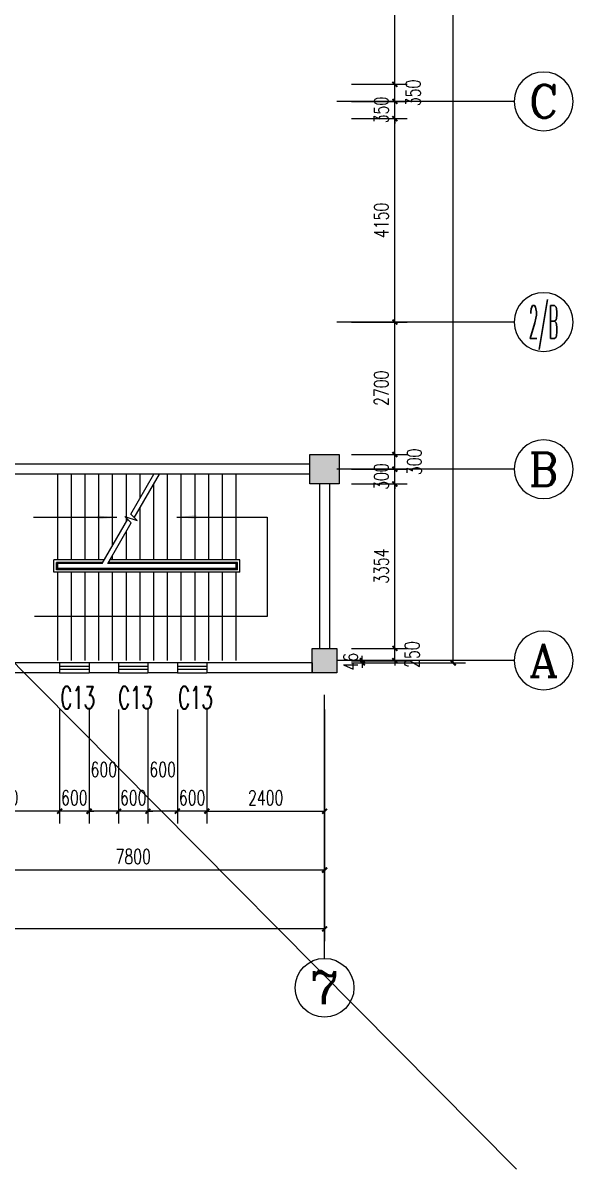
# Model space of a CAD drawing. Extents: x 392800 to 1041602, y -388882 to -94077.
# Drawn here: x 451344 to 462559, y -322870 to -299498 of the extents above; entities that cross this region are included whole.
import ezdxf
from ezdxf.enums import TextEntityAlignment as Align

# ---------------------------------------------------------------- set-up
doc = ezdxf.new("R2010")
doc.units = 0
doc.header["$LTSCALE"] = 1000
doc.header["$MEASUREMENT"] = 0
for name, color, linetype in [('AXIS_TEXT', 7, 'Continuous'), ('IBS-新建墙体', 1, 'Continuous'), ('IBS-轴号', 160, 'Continuous'), ('IBS－墙体', 6, 'Continuous'), ('IBS－外尺寸标注', 51, 'Continuous'), ('IBS－窗', 1, 'Continuous'), ('IDS-楼梯', 1, 'Continuous'), ('PUB_HATCH', 8, 'Continuous'), ('PUB_TEXT', 7, 'Continuous'), ('STAIR', 10, 'Continuous'), ('WALL', 255, 'Continuous')]:
    doc.layers.add(name, color=color, linetype=linetype)
doc.styles.add('_HZFS', font='txt.shx', dxfattribs={"width": 0.6, "bigfont": 'HZFS.shx'})
doc.styles.add('_TCH_DIM_T3', font='SIMPLEX', dxfattribs={"width": 0.705882, "bigfont": 'GBCBIG'})
doc.styles.add('COMPLEX', font='COMPLEX')
doc.dimstyles.new('_TCH_ARCH&&100', dxfattribs={"dimtxt": 297.5, "dimasz": 100, "dimexe": 250, "dimexo": 300, "dimgap": 126.25, "dimtad": 1, "dimdec": 0, "dimzin": 0, "dimdsep": 46, "dimtxsty": '_TCH_DIM_T3', "dimblk": 'ARCHTICK', "dimcen": 0.09, "dimclrt": 7, "dimazin": 2, "dimtfac": 1, "dimtdec": 0, "dimtix": 1, "dimtmove": 2, "dimatfit": 3, "dimfxl": 1, "dimtolj": 1, "dimtzin": 0, "dimarcsym": 0})

# ---------------------------------------------------------------- blocks, each defined once
blk = doc.blocks.new('_ArchTick')
at = {"color": 0, "linetype": 'ByBlock', "const_width": 0.4}
blk.add_lwpolyline([(-0.5, -0.5), (0.5, 0.5)], dxfattribs=at)
blk = doc.blocks.new('*D442')
at = {"layer": 'Defpoints', "color": 0, "transparency": 16777216}
for p in [(455093, -313199), (457493, -313199), (457493, -315573)]:
    blk.add_point(p, dxfattribs=at)
at = {"layer": 'IBS－外尺寸标注', "color": 0, "lineweight": -2, "transparency": 16777216}
for p, q in [((455093, -313499), (455093, -315823)), ((457493, -313499), (457493, -315823)), ((455093, -315573), (457493, -315573))]:
    blk.add_line(p, q, dxfattribs=at)
at = {"layer": 'IBS－外尺寸标注', "color": 0, "lineweight": -2, "transparency": 16777216, "xscale": 100, "yscale": 100, "zscale": 100, "rotation": 180}
blk.add_blockref('_ArchTick', (455093, -315573), dxfattribs=at)
at = {"layer": 'IBS－外尺寸标注', "color": 0, "lineweight": -2, "transparency": 16777216, "xscale": 100, "yscale": 100, "zscale": 100}
blk.add_blockref('_ArchTick', (457493, -315573), dxfattribs=at)
at = {"layer": 'IBS－外尺寸标注', "color": 7, "transparency": 16777216, "insert": (456293, -315298), "char_height": 297.5, "attachment_point": 5, "style": '_TCH_DIM_T3'}
blk.add_mtext('\\A1;2400', dxfattribs=at)
blk = doc.blocks.new('*D443')
at = {"layer": 'Defpoints', "color": 0, "transparency": 16777216}
for p in [(454493, -313199), (455093, -313199), (454493, -315573)]:
    blk.add_point(p, dxfattribs=at)
at = {"layer": 'IBS－外尺寸标注', "color": 0, "lineweight": -2, "transparency": 16777216}
for p, q in [((454493, -313499), (454493, -315823)), ((455093, -313499), (455093, -315823)), ((454493, -315573), (454393, -315573)), ((455093, -315573), (454493, -315573)), ((455093, -315573), (455193, -315573))]:
    blk.add_line(p, q, dxfattribs=at)
at = {"layer": 'IBS－外尺寸标注', "color": 0, "lineweight": -2, "transparency": 16777216, "xscale": 100, "yscale": 100, "zscale": 100}
blk.add_blockref('_ArchTick', (454493, -315573), dxfattribs=at)
at = {"layer": 'IBS－外尺寸标注', "color": 0, "lineweight": -2, "transparency": 16777216, "xscale": 100, "yscale": 100, "zscale": 100, "rotation": 180}
blk.add_blockref('_ArchTick', (455093, -315573), dxfattribs=at)
at = {"layer": 'IBS－外尺寸标注', "color": 7, "transparency": 16777216, "insert": (454793, -315298), "char_height": 297.5, "attachment_point": 5, "style": '_TCH_DIM_T3'}
blk.add_mtext('\\A1;600', dxfattribs=at)
blk = doc.blocks.new('*D444')
at = {"layer": 'Defpoints', "color": 0, "transparency": 16777216}
for p in [(453293, -313199), (453893, -313199), (453293, -315573)]:
    blk.add_point(p, dxfattribs=at)
at = {"layer": 'IBS－外尺寸标注', "color": 0, "lineweight": -2, "transparency": 16777216}
for p, q in [((453293, -313499), (453293, -315823)), ((453893, -313499), (453893, -315823)), ((453293, -315573), (453193, -315573)), ((453893, -315573), (453293, -315573)), ((453893, -315573), (453993, -315573))]:
    blk.add_line(p, q, dxfattribs=at)
at = {"layer": 'IBS－外尺寸标注', "color": 0, "lineweight": -2, "transparency": 16777216, "xscale": 100, "yscale": 100, "zscale": 100}
blk.add_blockref('_ArchTick', (453293, -315573), dxfattribs=at)
at = {"layer": 'IBS－外尺寸标注', "color": 0, "lineweight": -2, "transparency": 16777216, "xscale": 100, "yscale": 100, "zscale": 100, "rotation": 180}
blk.add_blockref('_ArchTick', (453893, -315573), dxfattribs=at)
at = {"layer": 'IBS－外尺寸标注', "color": 7, "transparency": 16777216, "insert": (453593, -315298), "char_height": 297.5, "attachment_point": 5, "style": '_TCH_DIM_T3'}
blk.add_mtext('\\A1;600', dxfattribs=at)
blk = doc.blocks.new('*D445')
at = {"layer": 'Defpoints', "color": 0, "transparency": 16777216}
for p in [(453893, -313199), (454493, -313199), (453893, -315573)]:
    blk.add_point(p, dxfattribs=at)
at = {"layer": 'IBS－外尺寸标注', "color": 0, "lineweight": -2, "transparency": 16777216}
for p, q in [((453893, -313499), (453893, -315823)), ((454493, -313499), (454493, -315823)), ((454493, -315573), (453893, -315573))]:
    blk.add_line(p, q, dxfattribs=at)
at = {"layer": 'IBS－外尺寸标注', "color": 0, "lineweight": -2, "transparency": 16777216, "xscale": 100, "yscale": 100, "zscale": 100, "rotation": 180}
blk.add_blockref('_ArchTick', (453893, -315573), dxfattribs=at)
at = {"layer": 'IBS－外尺寸标注', "color": 0, "lineweight": -2, "transparency": 16777216, "xscale": 100, "yscale": 100, "zscale": 100}
blk.add_blockref('_ArchTick', (454493, -315573), dxfattribs=at)
at = {"layer": 'IBS－外尺寸标注', "color": 7, "transparency": 16777216, "insert": (454193, -314723), "char_height": 297.5, "attachment_point": 5, "style": '_TCH_DIM_T3'}
blk.add_mtext('\\A1;600', dxfattribs=at)
blk = doc.blocks.new('*D446')
at = {"layer": 'Defpoints', "color": 0, "transparency": 16777216}
for p in [(449693, -313199), (452093, -313199), (449693, -315573)]:
    blk.add_point(p, dxfattribs=at)
at = {"layer": 'IBS－外尺寸标注', "color": 0, "lineweight": -2, "transparency": 16777216}
for p, q in [((449693, -313499), (449693, -315823)), ((452093, -313499), (452093, -315823)), ((452093, -315573), (449693, -315573))]:
    blk.add_line(p, q, dxfattribs=at)
at = {"layer": 'IBS－外尺寸标注', "color": 0, "lineweight": -2, "transparency": 16777216, "xscale": 100, "yscale": 100, "zscale": 100, "rotation": 180}
blk.add_blockref('_ArchTick', (449693, -315573), dxfattribs=at)
at = {"layer": 'IBS－外尺寸标注', "color": 0, "lineweight": -2, "transparency": 16777216, "xscale": 100, "yscale": 100, "zscale": 100}
blk.add_blockref('_ArchTick', (452093, -315573), dxfattribs=at)
at = {"layer": 'IBS－外尺寸标注', "color": 7, "transparency": 16777216, "insert": (450893, -315298), "char_height": 297.5, "attachment_point": 5, "style": '_TCH_DIM_T3'}
blk.add_mtext('\\A1;2400', dxfattribs=at)
blk = doc.blocks.new('*D447')
at = {"layer": 'Defpoints', "color": 0, "transparency": 16777216}
for p in [(452093, -313199), (452693, -313199), (452093, -315573)]:
    blk.add_point(p, dxfattribs=at)
at = {"layer": 'IBS－外尺寸标注', "color": 0, "lineweight": -2, "transparency": 16777216}
for p, q in [((452093, -313499), (452093, -315823)), ((452693, -313499), (452693, -315823)), ((452093, -315573), (451993, -315573)), ((452693, -315573), (452093, -315573)), ((452693, -315573), (452793, -315573))]:
    blk.add_line(p, q, dxfattribs=at)
at = {"layer": 'IBS－外尺寸标注', "color": 0, "lineweight": -2, "transparency": 16777216, "xscale": 100, "yscale": 100, "zscale": 100}
blk.add_blockref('_ArchTick', (452093, -315573), dxfattribs=at)
at = {"layer": 'IBS－外尺寸标注', "color": 0, "lineweight": -2, "transparency": 16777216, "xscale": 100, "yscale": 100, "zscale": 100, "rotation": 180}
blk.add_blockref('_ArchTick', (452693, -315573), dxfattribs=at)
at = {"layer": 'IBS－外尺寸标注', "color": 7, "transparency": 16777216, "insert": (452393, -315298), "char_height": 297.5, "attachment_point": 5, "style": '_TCH_DIM_T3'}
blk.add_mtext('\\A1;600', dxfattribs=at)
blk = doc.blocks.new('*D448')
at = {"layer": 'Defpoints', "color": 0, "transparency": 16777216}
for p in [(452693, -313199), (453293, -313199), (452693, -315573)]:
    blk.add_point(p, dxfattribs=at)
at = {"layer": 'IBS－外尺寸标注', "color": 0, "lineweight": -2, "transparency": 16777216}
for p, q in [((452693, -313499), (452693, -315823)), ((453293, -313499), (453293, -315823)), ((453293, -315573), (452693, -315573))]:
    blk.add_line(p, q, dxfattribs=at)
at = {"layer": 'IBS－外尺寸标注', "color": 0, "lineweight": -2, "transparency": 16777216, "xscale": 100, "yscale": 100, "zscale": 100, "rotation": 180}
blk.add_blockref('_ArchTick', (452693, -315573), dxfattribs=at)
at = {"layer": 'IBS－外尺寸标注', "color": 0, "lineweight": -2, "transparency": 16777216, "xscale": 100, "yscale": 100, "zscale": 100}
blk.add_blockref('_ArchTick', (453293, -315573), dxfattribs=at)
at = {"layer": 'IBS－外尺寸标注', "color": 7, "transparency": 16777216, "insert": (452993, -314723), "char_height": 297.5, "attachment_point": 5, "style": '_TCH_DIM_T3'}
blk.add_mtext('\\A1;600', dxfattribs=at)
blk = doc.blocks.new('*D498')
at = {"layer": 'Defpoints', "color": 0, "transparency": 16777216}
for p in [(417343, -313199), (457493, -313199), (417343, -317973)]:
    blk.add_point(p, dxfattribs=at)
at = {"layer": 'IBS－外尺寸标注', "color": 0, "lineweight": -2, "transparency": 16777216}
for p, q in [((417343, -313499), (417343, -318223)), ((457493, -313499), (457493, -318223)), ((457493, -317973), (417343, -317973))]:
    blk.add_line(p, q, dxfattribs=at)
at = {"layer": 'IBS－外尺寸标注', "color": 0, "lineweight": -2, "transparency": 16777216, "xscale": 100, "yscale": 100, "zscale": 100, "rotation": 180}
blk.add_blockref('_ArchTick', (417343, -317973), dxfattribs=at)
at = {"layer": 'IBS－外尺寸标注', "color": 0, "lineweight": -2, "transparency": 16777216, "xscale": 100, "yscale": 100, "zscale": 100}
blk.add_blockref('_ArchTick', (457493, -317973), dxfattribs=at)
at = {"layer": 'IBS－外尺寸标注', "color": 7, "transparency": 16777216, "insert": (437418, -317698), "char_height": 297.5, "attachment_point": 5, "style": '_TCH_DIM_T3'}
blk.add_mtext('\\A1;40150', dxfattribs=at)
blk = doc.blocks.new('_ARROW')
blk.add_solid([(0, 0), (-1, 0.1), (-1, -0.1)])
blk = doc.blocks.new('*D513')
at = {"layer": 'Defpoints', "color": 0, "transparency": 16777216}
for p in [(449693, -313199), (457493, -313199), (449693, -316773)]:
    blk.add_point(p, dxfattribs=at)
at = {"layer": 'IBS－外尺寸标注', "color": 0, "lineweight": -2, "transparency": 16777216}
for p, q in [((449693, -313499), (449693, -317023)), ((457493, -313499), (457493, -317023)), ((457493, -316773), (449693, -316773))]:
    blk.add_line(p, q, dxfattribs=at)
at = {"layer": 'IBS－外尺寸标注', "color": 0, "lineweight": -2, "transparency": 16777216, "xscale": 100, "yscale": 100, "zscale": 100, "rotation": 180}
blk.add_blockref('_ArchTick', (449693, -316773), dxfattribs=at)
at = {"layer": 'IBS－外尺寸标注', "color": 0, "lineweight": -2, "transparency": 16777216, "xscale": 100, "yscale": 100, "zscale": 100}
blk.add_blockref('_ArchTick', (457493, -316773), dxfattribs=at)
at = {"layer": 'IBS－外尺寸标注', "color": 7, "transparency": 16777216, "insert": (453593, -316498), "char_height": 297.5, "attachment_point": 5, "style": '_TCH_DIM_T3'}
blk.add_mtext('\\A1;7800', dxfattribs=at)
blk = doc.blocks.new('_AXISO')
blk.add_circle((0, 0), 0.5)
at = {"layer": 'AXIS_TEXT', "style": 'COMPLEX', "width": 1.041667}
blk.add_attdef('A', text='', height=0.56, dxfattribs=at).set_placement((-0.25, -0.28), (0.25, -0.28), align=Align.FIT)
blk = doc.blocks.new('_FZH')
blk.add_solid([(0.5, 0.5), (0.5, -0.5), (-0.5, 0.5), (-0.5, -0.5)])
blk = doc.blocks.new('*D378')
at = {"layer": 'Defpoints', "color": 0, "transparency": 16777216}
for p in [(457743, -312503), (457743, -312549), (458263, -312503)]:
    blk.add_point(p, dxfattribs=at)
at = {"layer": 'IBS－外尺寸标注', "color": 0, "lineweight": -2, "transparency": 16777216}
for p, q in [((458263, -312503), (458263, -312403)), ((458043, -312503), (458513, -312503)), ((458043, -312549), (458513, -312549)), ((458263, -312549), (458263, -312503)), ((458263, -312549), (458263, -312649))]:
    blk.add_line(p, q, dxfattribs=at)
at = {"layer": 'IBS－外尺寸标注', "color": 0, "lineweight": -2, "transparency": 16777216, "xscale": 100, "yscale": 100, "zscale": 100}
for p, rotation in [((458263, -312503), 270), ((458263, -312549), 90)]:
    blk.add_blockref('_ArchTick', p, dxfattribs=dict(at, rotation=rotation))
at = {"layer": 'IBS－外尺寸标注', "color": 7, "transparency": 16777216, "insert": (458026, -312526), "char_height": 297.5, "attachment_point": 5, "rotation": 90, "style": '_TCH_DIM_T3'}
blk.add_mtext('\\A1;46', dxfattribs=at)
blk = doc.blocks.new('*D379')
at = {"layer": 'Defpoints', "color": 0, "transparency": 16777216}
for p in [(457743, -312253), (458926, -312253), (457743, -312503)]:
    blk.add_point(p, dxfattribs=at)
at = {"layer": 'IBS－外尺寸标注', "color": 0, "lineweight": -2, "transparency": 16777216}
for p, q in [((458043, -312253), (459176, -312253)), ((458926, -312253), (458926, -312153)), ((458926, -312503), (458926, -312253)), ((458043, -312503), (459176, -312503)), ((458926, -312503), (458926, -312603))]:
    blk.add_line(p, q, dxfattribs=at)
at = {"layer": 'IBS－外尺寸标注', "color": 0, "lineweight": -2, "transparency": 16777216, "xscale": 100, "yscale": 100, "zscale": 100}
for p, rotation in [((458926, -312253), 270), ((458926, -312503), 90)]:
    blk.add_blockref('_ArchTick', p, dxfattribs=dict(at, rotation=rotation))
at = {"layer": 'IBS－外尺寸标注', "color": 7, "transparency": 16777216, "insert": (459280, -312378), "char_height": 297.5, "attachment_point": 5, "rotation": 90, "style": '_TCH_DIM_T3'}
blk.add_mtext('\\A1;250', dxfattribs=at)
blk = doc.blocks.new('*D380')
at = {"layer": 'Defpoints', "color": 0, "transparency": 16777216}
for p in [(457743, -308899), (458926, -308899), (457743, -312253)]:
    blk.add_point(p, dxfattribs=at)
at = {"layer": 'IBS－外尺寸标注', "color": 0, "lineweight": -2, "transparency": 16777216}
for p, q in [((458043, -308899), (459176, -308899)), ((458926, -312253), (458926, -308899)), ((458043, -312253), (459176, -312253))]:
    blk.add_line(p, q, dxfattribs=at)
at = {"layer": 'IBS－外尺寸标注', "color": 0, "lineweight": -2, "transparency": 16777216, "xscale": 100, "yscale": 100, "zscale": 100}
for p, rotation in [((458926, -308899), 90), ((458926, -312253), 270)]:
    blk.add_blockref('_ArchTick', p, dxfattribs=dict(at, rotation=rotation))
at = {"layer": 'IBS－外尺寸标注', "color": 7, "transparency": 16777216, "insert": (458651, -310576), "char_height": 297.5, "attachment_point": 5, "rotation": 90, "style": '_TCH_DIM_T3'}
blk.add_mtext('\\A1;3354', dxfattribs=at)
blk = doc.blocks.new('*D381')
at = {"layer": 'Defpoints', "color": 0, "transparency": 16777216}
for p in [(457743, -308599), (458926, -308599), (457743, -308899)]:
    blk.add_point(p, dxfattribs=at)
at = {"layer": 'IBS－外尺寸标注', "color": 0, "lineweight": -2, "transparency": 16777216}
for p, q in [((458926, -308599), (458926, -308499)), ((458043, -308599), (459176, -308599)), ((458926, -308899), (458926, -308599)), ((458043, -308899), (459176, -308899)), ((458926, -308899), (458926, -308999))]:
    blk.add_line(p, q, dxfattribs=at)
at = {"layer": 'IBS－外尺寸标注', "color": 0, "lineweight": -2, "transparency": 16777216, "xscale": 100, "yscale": 100, "zscale": 100}
for p, rotation in [((458926, -308599), 270), ((458926, -308899), 90)]:
    blk.add_blockref('_ArchTick', p, dxfattribs=dict(at, rotation=rotation))
at = {"layer": 'IBS－外尺寸标注', "color": 7, "transparency": 16777216, "insert": (458651, -308749), "char_height": 297.5, "attachment_point": 5, "rotation": 90, "style": '_TCH_DIM_T3'}
blk.add_mtext('\\A1;300', dxfattribs=at)
blk = doc.blocks.new('*D382')
at = {"layer": 'Defpoints', "color": 0, "transparency": 16777216}
for p in [(457743, -308299), (458926, -308299), (457743, -308599)]:
    blk.add_point(p, dxfattribs=at)
at = {"layer": 'IBS－外尺寸标注', "color": 0, "lineweight": -2, "transparency": 16777216}
for p, q in [((458043, -308299), (459176, -308299)), ((458926, -308599), (458926, -308299)), ((458043, -308599), (459176, -308599))]:
    blk.add_line(p, q, dxfattribs=at)
at = {"layer": 'IBS－外尺寸标注', "color": 0, "lineweight": -2, "transparency": 16777216, "xscale": 100, "yscale": 100, "zscale": 100}
for p, rotation in [((458926, -308299), 90), ((458926, -308599), 270)]:
    blk.add_blockref('_ArchTick', p, dxfattribs=dict(at, rotation=rotation))
at = {"layer": 'IBS－外尺寸标注', "color": 7, "transparency": 16777216, "insert": (459323, -308449), "char_height": 297.5, "attachment_point": 5, "rotation": 90, "style": '_TCH_DIM_T3'}
blk.add_mtext('\\A1;300', dxfattribs=at)
blk = doc.blocks.new('*D383')
at = {"layer": 'Defpoints', "color": 0, "transparency": 16777216}
for p in [(457743, -305599), (458926, -305599), (457743, -308299)]:
    blk.add_point(p, dxfattribs=at)
at = {"layer": 'IBS－外尺寸标注', "color": 0, "lineweight": -2, "transparency": 16777216}
for p, q in [((458043, -305599), (459176, -305599)), ((458926, -308299), (458926, -305599)), ((458043, -308299), (459176, -308299))]:
    blk.add_line(p, q, dxfattribs=at)
at = {"layer": 'IBS－外尺寸标注', "color": 0, "lineweight": -2, "transparency": 16777216, "xscale": 100, "yscale": 100, "zscale": 100}
for p, rotation in [((458926, -305599), 90), ((458926, -308299), 270)]:
    blk.add_blockref('_ArchTick', p, dxfattribs=dict(at, rotation=rotation))
at = {"layer": 'IBS－外尺寸标注', "color": 7, "transparency": 16777216, "insert": (458651, -306949), "char_height": 297.5, "attachment_point": 5, "rotation": 90, "style": '_TCH_DIM_T3'}
blk.add_mtext('\\A1;2700', dxfattribs=at)
blk = doc.blocks.new('*D384')
at = {"layer": 'Defpoints', "color": 0, "transparency": 16777216}
for p in [(457743, -301449), (458926, -301449), (457743, -305599)]:
    blk.add_point(p, dxfattribs=at)
at = {"layer": 'IBS－外尺寸标注', "color": 0, "lineweight": -2, "transparency": 16777216}
for p, q in [((458043, -301449), (459176, -301449)), ((458926, -305599), (458926, -301449)), ((458043, -305599), (459176, -305599))]:
    blk.add_line(p, q, dxfattribs=at)
at = {"layer": 'IBS－外尺寸标注', "color": 0, "lineweight": -2, "transparency": 16777216, "xscale": 100, "yscale": 100, "zscale": 100}
for p, rotation in [((458926, -301449), 90), ((458926, -305599), 270)]:
    blk.add_blockref('_ArchTick', p, dxfattribs=dict(at, rotation=rotation))
at = {"layer": 'IBS－外尺寸标注', "color": 7, "transparency": 16777216, "insert": (458651, -303524), "char_height": 297.5, "attachment_point": 5, "rotation": 90, "style": '_TCH_DIM_T3'}
blk.add_mtext('\\A1;4150', dxfattribs=at)
blk = doc.blocks.new('*D385')
at = {"layer": 'Defpoints', "color": 0, "transparency": 16777216}
for p in [(457743, -301099), (458926, -301099), (457743, -301449)]:
    blk.add_point(p, dxfattribs=at)
at = {"layer": 'IBS－外尺寸标注', "color": 0, "lineweight": -2, "transparency": 16777216}
for p, q in [((458926, -301099), (458926, -300999)), ((458043, -301099), (459176, -301099)), ((458926, -301449), (458926, -301099)), ((458043, -301449), (459176, -301449)), ((458926, -301449), (458926, -301549))]:
    blk.add_line(p, q, dxfattribs=at)
at = {"layer": 'IBS－外尺寸标注', "color": 0, "lineweight": -2, "transparency": 16777216, "xscale": 100, "yscale": 100, "zscale": 100}
for p, rotation in [((458926, -301099), 270), ((458926, -301449), 90)]:
    blk.add_blockref('_ArchTick', p, dxfattribs=dict(at, rotation=rotation))
at = {"layer": 'IBS－外尺寸标注', "color": 7, "transparency": 16777216, "insert": (458651, -301274), "char_height": 297.5, "attachment_point": 5, "rotation": 90, "style": '_TCH_DIM_T3'}
blk.add_mtext('\\A1;350', dxfattribs=at)
blk = doc.blocks.new('*D386')
at = {"layer": 'Defpoints', "color": 0, "transparency": 16777216}
for p in [(457743, -300749), (458926, -300749), (457743, -301099)]:
    blk.add_point(p, dxfattribs=at)
at = {"layer": 'IBS－外尺寸标注', "color": 0, "lineweight": -2, "transparency": 16777216}
for p, q in [((458043, -300749), (459176, -300749)), ((458926, -301099), (458926, -300749)), ((458043, -301099), (459176, -301099))]:
    blk.add_line(p, q, dxfattribs=at)
at = {"layer": 'IBS－外尺寸标注', "color": 0, "lineweight": -2, "transparency": 16777216, "xscale": 100, "yscale": 100, "zscale": 100}
for p, rotation in [((458926, -300749), 90), ((458926, -301099), 270)]:
    blk.add_blockref('_ArchTick', p, dxfattribs=dict(at, rotation=rotation))
at = {"layer": 'IBS－外尺寸标注', "color": 7, "transparency": 16777216, "insert": (459301, -300924), "char_height": 297.5, "attachment_point": 5, "rotation": 90, "style": '_TCH_DIM_T3'}
blk.add_mtext('\\A1;350', dxfattribs=at)
blk = doc.blocks.new('*D387')
at = {"layer": 'Defpoints', "color": 0, "transparency": 16777216}
for p in [(457743, -295449), (458926, -295449), (457743, -300749)]:
    blk.add_point(p, dxfattribs=at)
at = {"layer": 'IBS－外尺寸标注', "color": 0, "lineweight": -2, "transparency": 16777216}
for p, q in [((458043, -295449), (459176, -295449)), ((458926, -300749), (458926, -295449)), ((458043, -300749), (459176, -300749))]:
    blk.add_line(p, q, dxfattribs=at)
at = {"layer": 'IBS－外尺寸标注', "color": 0, "lineweight": -2, "transparency": 16777216, "xscale": 100, "yscale": 100, "zscale": 100}
for p, rotation in [((458926, -295449), 90), ((458926, -300749), 270)]:
    blk.add_blockref('_ArchTick', p, dxfattribs=dict(at, rotation=rotation))
at = {"layer": 'IBS－外尺寸标注', "color": 7, "transparency": 16777216, "insert": (458651, -298099), "char_height": 297.5, "attachment_point": 5, "rotation": 90, "style": '_TCH_DIM_T3'}
blk.add_mtext('\\A1;5300', dxfattribs=at)
blk = doc.blocks.new('*D406')
at = {"layer": 'Defpoints', "color": 0, "transparency": 16777216}
for p in [(457743, -278849), (460117, -278849), (457743, -312549)]:
    blk.add_point(p, dxfattribs=at)
at = {"layer": 'IBS－外尺寸标注', "color": 0, "lineweight": -2, "transparency": 16777216}
for p, q in [((458043, -278849), (460367, -278849)), ((460117, -312549), (460117, -278849)), ((458043, -312549), (460367, -312549))]:
    blk.add_line(p, q, dxfattribs=at)
at = {"layer": 'IBS－外尺寸标注', "color": 0, "lineweight": -2, "transparency": 16777216, "xscale": 100, "yscale": 100, "zscale": 100}
for p, rotation in [((460117, -278849), 90), ((460117, -312549), 270)]:
    blk.add_blockref('_ArchTick', p, dxfattribs=dict(at, rotation=rotation))
at = {"layer": 'IBS－外尺寸标注', "color": 7, "transparency": 16777216, "insert": (459842, -295699), "char_height": 297.5, "attachment_point": 5, "rotation": 90, "style": '_TCH_DIM_T3'}
blk.add_mtext('\\A1;33700', dxfattribs=at)

msp = doc.modelspace()

# ---------------------------------------------------------------- linework, layer by layer
at = {"layer": 'IBS-新建墙体'}
msp.add_line((406699, -267705.5), (461407.9, -322870.5), dxfattribs=at)
at = {"layer": 'IBS-轴号'}
for p, q in [((461359, -301098.7), (457742.6, -301098.7)), ((461359, -305598.7), (457742.6, -305598.7)), ((461359, -308598.7), (457742.6, -308598.7)), ((461359, -312498.7), (457742.6, -312498.7)), ((457492.6, -318573), (457492.6, -313198.7))]:
    msp.add_line(p, q, dxfattribs=at)
at = {"layer": 'IBS－墙体'}
for p, q in [((453092.6, -308498.7), (449942.6, -308498.7)), ((457192.6, -308498.7), (453092.6, -308498.7)), ((457192.6, -308698.7), (449942.6, -308698.7)), ((457392.6, -308898.7), (457392.6, -312252.9)), ((457592.6, -308898.7), (457592.6, -312252.9)), ((452092.6, -312548.7), (449942.6, -312548.7)), ((452092.6, -312548.7), (452092.6, -312748.7)), ((453292.6, -312548.7), (452692.6, -312548.7)), ((452692.6, -312548.7), (452692.6, -312748.7)), ((453292.6, -312548.7), (453292.6, -312748.7)), ((454492.6, -312548.7), (453892.6, -312548.7)), ((453892.6, -312548.7), (453892.6, -312748.7)), ((454492.6, -312548.7), (454492.6, -312748.7)), ((457242.6, -312548.7), (455092.6, -312548.7)), ((455092.6, -312548.7), (455092.6, -312748.7)), ((452092.6, -312748.7), (449442.6, -312748.7)), ((453292.6, -312748.7), (452692.6, -312748.7)), ((454492.6, -312748.7), (453892.6, -312748.7)), ((457242.6, -312748.7), (455092.6, -312748.7))]:
    msp.add_line(p, q, dxfattribs=at)
for points in [[(457192.6, -308298.7), (457792.6, -308298.7), (457792.6, -308898.7), (457192.6, -308898.7)], [(457242.6, -312252.9), (457742.6, -312252.9), (457742.6, -312752.9), (457242.6, -312752.9)]]:
    msp.add_lwpolyline(points, close=True, dxfattribs=at)
at = {"layer": 'IBS－窗'}
for p, q in [((452692.6, -312548.7), (452092.6, -312548.7)), ((452692.6, -312618.7), (452092.6, -312618.7)), ((452092.6, -312678.7), (452692.6, -312678.7)), ((453892.6, -312548.7), (453292.6, -312548.7)), ((453892.6, -312618.7), (453292.6, -312618.7)), ((453292.6, -312678.7), (453892.6, -312678.7)), ((455092.6, -312548.7), (454492.6, -312548.7)), ((455092.6, -312618.7), (454492.6, -312618.7)), ((454492.6, -312678.7), (455092.6, -312678.7)), ((452092.6, -312748.7), (452692.6, -312748.7)), ((453292.6, -312748.7), (453892.6, -312748.7)), ((454492.6, -312748.7), (455092.6, -312748.7))]:
    msp.add_line(p, q, dxfattribs=at)
at = {"layer": 'IDS-楼梯'}
for p, q in [((452052.6, -310448.7), (452052.6, -308698.7)), ((452332.6, -310448.7), (452332.6, -308698.7)), ((452612.6, -310448.7), (452612.6, -308698.7)), ((452892.6, -310448.7), (452892.6, -308698.7)), ((453172.6, -310153.6), (453172.6, -308698.7)), ((453452.6, -309668.6), (453452.6, -308698.7)), ((453542.2, -309513.5), (454012.6, -308698.7)), ((453614.9, -309587.6), (454128.1, -308698.7)), ((454292.6, -310448.7), (454292.6, -308698.7)), ((454572.6, -310448.7), (454572.6, -308698.7)), ((454852.6, -310448.7), (454852.6, -308698.7)), ((455132.6, -310448.7), (455132.6, -308698.7)), ((455412.6, -310448.7), (455412.6, -308698.7)), ((455692.6, -310448.7), (455692.6, -308698.7)), ((454012.6, -310448.7), (454012.6, -308898.7)), ((453732.6, -310448.7), (453732.6, -309383.7)), ((452959, -310523.7), (453481.1, -309619.3)), ((453422.9, -309560.1), (453673.1, -309646.8)), ((453553.8, -309693.4), (453422.9, -309560.1)), ((453673.1, -309646.8), (453542.2, -309513.5)), ((453074.4, -310523.7), (453553.8, -309693.4)), ((453452.6, -310448.7), (453452.6, -309868.6)), ((453172.6, -310448.7), (453172.6, -310353.6)), ((453002.3, -310448.7), (451977.6, -310448.7)), ((451977.6, -310698.7), (451977.6, -310448.7)), ((452973.4, -310498.7), (452027.6, -310498.7)), ((452027.6, -310648.7), (452027.6, -310498.7)), ((452052.6, -310648.7), (452052.6, -310498.7)), ((452959, -310523.7), (452052.6, -310523.7)), ((452332.6, -310523.7), (452332.6, -310498.7)), ((452612.6, -310523.7), (452612.6, -310498.7)), ((452892.6, -310523.7), (452892.6, -310498.7)), ((455692.6, -310523.7), (453074.4, -310523.7)), ((455717.6, -310498.7), (453088.9, -310498.7)), ((455767.6, -310448.7), (453117.7, -310448.7)), ((453172.6, -310523.7), (453172.6, -310498.7)), ((453452.6, -310523.7), (453452.6, -310498.7)), ((453732.6, -310523.7), (453732.6, -310498.7)), ((454012.6, -310523.7), (454012.6, -310498.7)), ((454292.6, -310523.7), (454292.6, -310498.7)), ((454572.6, -310523.7), (454572.6, -310498.7)), ((454852.6, -310523.7), (454852.6, -310498.7)), ((455132.6, -310523.7), (455132.6, -310498.7)), ((455412.6, -310523.7), (455412.6, -310498.7)), ((455692.6, -310648.7), (455692.6, -310498.7)), ((455717.6, -310648.7), (455717.6, -310498.7)), ((455767.6, -310698.7), (455767.6, -310448.7)), ((455767.6, -310698.7), (451977.6, -310698.7)), ((455717.6, -310648.7), (452027.6, -310648.7)), ((455692.6, -310623.7), (452052.6, -310623.7)), ((452052.6, -312498.7), (452052.6, -310698.7)), ((452332.6, -310648.7), (452332.6, -310623.7)), ((452332.6, -312498.7), (452332.6, -310698.7)), ((452612.6, -310648.7), (452612.6, -310623.7)), ((452612.6, -312498.7), (452612.6, -310698.7)), ((452892.6, -310648.7), (452892.6, -310623.7)), ((452892.6, -312498.7), (452892.6, -310698.7)), ((453172.6, -310648.7), (453172.6, -310623.7)), ((453172.6, -312498.7), (453172.6, -310698.7)), ((453452.6, -310648.7), (453452.6, -310623.7)), ((453452.6, -312498.7), (453452.6, -310698.7)), ((453732.6, -310648.7), (453732.6, -310623.7)), ((453732.6, -312498.7), (453732.6, -310698.7)), ((454012.6, -310648.7), (454012.6, -310623.7)), ((454012.6, -312498.7), (454012.6, -310698.7)), ((454292.6, -310648.7), (454292.6, -310623.7)), ((454292.6, -312498.7), (454292.6, -310698.7)), ((454572.6, -310648.7), (454572.6, -310623.7)), ((454572.6, -312498.7), (454572.6, -310698.7)), ((454852.6, -310648.7), (454852.6, -310623.7)), ((454852.6, -312498.7), (454852.6, -310698.7)), ((455132.6, -310648.7), (455132.6, -310623.7)), ((455132.6, -312498.7), (455132.6, -310698.7)), ((455412.6, -310648.7), (455412.6, -310623.7)), ((455412.6, -312498.7), (455412.6, -310698.7)), ((455692.6, -312498.7), (455692.6, -310698.7))]:
    msp.add_line(p, q, dxfattribs=at)
for points in [[(453259.9, -309582.8), (451557.1, -309582.8)], [(456320.6, -309573.7), (456320.6, -311598.9), (451581.7, -311598.9)], [(454479.9, -309573.7), (456320.6, -309573.7)]]:
    msp.add_lwpolyline(points, dxfattribs=at)
at = {"layer": 'STAIR'}
msp.add_line((453732.6, -309183.7), (453732.6, -308698.7), dxfattribs=at)
at = {"layer": 'WALL'}
for p, q in [((457242.6, -312548.7), (457242.6, -312748.7)), ((457742.6, -312548.7), (457742.6, -312748.7))]:
    msp.add_line(p, q, dxfattribs=at)

# ---------------------------------------------------------------- block references
at = {"layer": 'IBS-轴号'}
ref = msp.add_blockref('_AXISO', (461959, -301098.7), dxfattribs=dict(at, xscale=-1200, yscale=1200, zscale=1200))
ref.add_attrib('A', 'C', dxfattribs={"layer": 'AXIS_TEXT', "height": 672, "style": 'COMPLEX', "width": 1.25}).set_placement((461659, -301434.7), (462259, -301434.7), align=Align.FIT)
ref = msp.add_blockref('_AXISO', (461959, -305598.7), dxfattribs=dict(at, xscale=-1200, yscale=1200, zscale=1200))
ref.add_attrib('A', '2/B', dxfattribs={"layer": 'AXIS_TEXT', "height": 672, "style": 'COMPLEX', "width": 0.317797}).set_placement((461659, -305934.7), (462259, -305934.7), align=Align.FIT)
ref = msp.add_blockref('_AXISO', (461959, -308598.7), dxfattribs=dict(at, xscale=-1200, yscale=1200, zscale=1200))
ref.add_attrib('A', 'B', dxfattribs={"layer": 'AXIS_TEXT', "height": 672, "style": 'COMPLEX', "width": 1.102941}).set_placement((461659, -308934.7), (462259, -308934.7), align=Align.FIT)
ref = msp.add_blockref('_AXISO', (461959, -312498.7), dxfattribs=dict(at, xscale=-1200, yscale=1200, zscale=1200))
ref.add_attrib('A', 'A', dxfattribs={"layer": 'AXIS_TEXT', "height": 672, "style": 'COMPLEX', "width": 1.041667}).set_placement((461659, -312834.7), (462259, -312834.7), align=Align.FIT)
ref = msp.add_blockref('_AXISO', (457492.6, -319173), dxfattribs=dict(at, xscale=1200, yscale=1200, zscale=1200))
ref.add_attrib('A', '7', dxfattribs={"layer": 'AXIS_TEXT', "height": 672, "style": 'COMPLEX', "width": 1.339286}).set_placement((457192.6, -319509), (457792.6, -319509), align=Align.FIT)
at = {"layer": 'IDS-楼梯', "yscale": 400, "zscale": 400}
for p, xscale in [((453259.9, -309582.8), 400), ((454479.9, -309573.7), -400)]:
    msp.add_blockref('_ARROW', p, dxfattribs=dict(at, xscale=xscale))
at = {"layer": 'PUB_HATCH', "zscale": 500}
for p, xscale, yscale in [((457492.6, -308598.7), 600, 600), ((457492.6, -312502.9), 500, 500)]:
    msp.add_blockref('_FZH', p, dxfattribs=dict(at, xscale=xscale, yscale=yscale))

# ---------------------------------------------------------------- texts
at = {"layer": 'PUB_TEXT', "ltscale": 2, "style": '_HZFS', "width": 0.6}
for p in [(452108.5, -313482.4), (453286.5, -313482.4), (454508.1, -313482.4)]:
    msp.add_text('C13', height=450, dxfattribs=at).set_placement(p)

# ---------------------------------------------------------------- dimensions: what is measured, and where the dimension line sits
at = {"layer": 'IBS－外尺寸标注'}
for base, p1, p2, picture, middle in [((460116.8, -278848.7), (457742.6, -312548.7), (457742.6, -278848.7), '*D406', (459841.8, -295698.7)), ((458926.4, -295448.7), (457742.6, -300748.7), (457742.6, -295448.7), '*D387', (458651.4, -298098.7)), ((458926.4, -301098.7), (457742.6, -301448.7), (457742.6, -301098.7), '*D385', (458651.4, -301273.7)), ((458926.4, -301448.7), (457742.6, -305598.7), (457742.6, -301448.7), '*D384', (458651.4, -303523.7)), ((458926.4, -305598.7), (457742.6, -308298.7), (457742.6, -305598.7), '*D383', (458651.4, -306948.7)), ((458926.4, -308598.7), (457742.6, -308898.7), (457742.6, -308598.7), '*D381', (458651.4, -308748.7)), ((458926.4, -308898.7), (457742.6, -312252.9), (457742.6, -308898.7), '*D380', (458651.4, -310575.8))]:
    dim = msp.add_linear_dim(base=base, p1=p1, p2=p2, angle=90, dimstyle='_TCH_ARCH&&100', dxfattribs=at)
    dim.commit()
    dim.dimension.update_dxf_attribs({"geometry": picture, "text_midpoint": middle})
for base, p1, p2, picture, middle in [((458926.4, -300748.7), (457742.6, -301098.7), (457742.6, -300748.7), '*D386', (459301.2, -300923.7)), ((458926.4, -308298.7), (457742.6, -308598.7), (457742.6, -308298.7), '*D382', (459322.7, -308448.7)), ((458926.4, -312252.9), (457742.6, -312502.9), (457742.6, -312252.9), '*D379', (459279.8, -312377.9)), ((458263.4, -312502.9), (457742.6, -312548.7), (457742.6, -312502.9), '*D378', (458026.3, -312525.8))]:
    dim = msp.add_linear_dim(base=base, p1=p1, p2=p2, angle=90, dimstyle='_TCH_ARCH&&100', dxfattribs=at)
    dim.commit()
    dim.dimension.update_dxf_attribs({"geometry": picture, "text_midpoint": middle, "dimtype": 160})
dim = msp.add_aligned_dim(p1=(457492.6, -313198.7), p2=(417342.6, -313198.7), distance=4774.3, dimstyle='_TCH_ARCH&&100', dxfattribs=at)
dim.commit()
dim.dimension.update_dxf_attribs({"geometry": '*D498', "text_midpoint": (437417.6, -317698)})
for base, p1, p2, picture, middle in [((449692.6, -315573), (452092.6, -313198.7), (449692.6, -313198.7), '*D446', (450892.6, -315298)), ((449692.6, -316773), (457492.6, -313198.7), (449692.6, -313198.7), '*D513', (453592.6, -316498)), ((452092.6, -315573), (452692.6, -313198.7), (452092.6, -313198.7), '*D447', (452392.6, -315298)), ((453292.6, -315573), (453892.6, -313198.7), (453292.6, -313198.7), '*D444', (453592.6, -315298)), ((454492.6, -315573), (455092.6, -313198.7), (454492.6, -313198.7), '*D443', (454792.6, -315298)), ((457492.6, -315573), (455092.6, -313198.7), (457492.6, -313198.7), '*D442', (456292.6, -315298))]:
    dim = msp.add_linear_dim(base=base, p1=p1, p2=p2, dimstyle='_TCH_ARCH&&100', dxfattribs=at)
    dim.commit()
    dim.dimension.update_dxf_attribs({"geometry": picture, "text_midpoint": middle})
for base, p1, p2, picture, middle in [((452692.6, -315573), (453292.6, -313198.7), (452692.6, -313198.7), '*D448', (452992.6, -314723)), ((453892.6, -315573), (454492.6, -313198.7), (453892.6, -313198.7), '*D445', (454192.6, -314723))]:
    dim = msp.add_linear_dim(base=base, p1=p1, p2=p2, dimstyle='_TCH_ARCH&&100', dxfattribs=at)
    dim.commit()
    dim.dimension.update_dxf_attribs({"geometry": picture, "text_midpoint": middle, "dimtype": 160})

doc.saveas('drawing.dxf')
